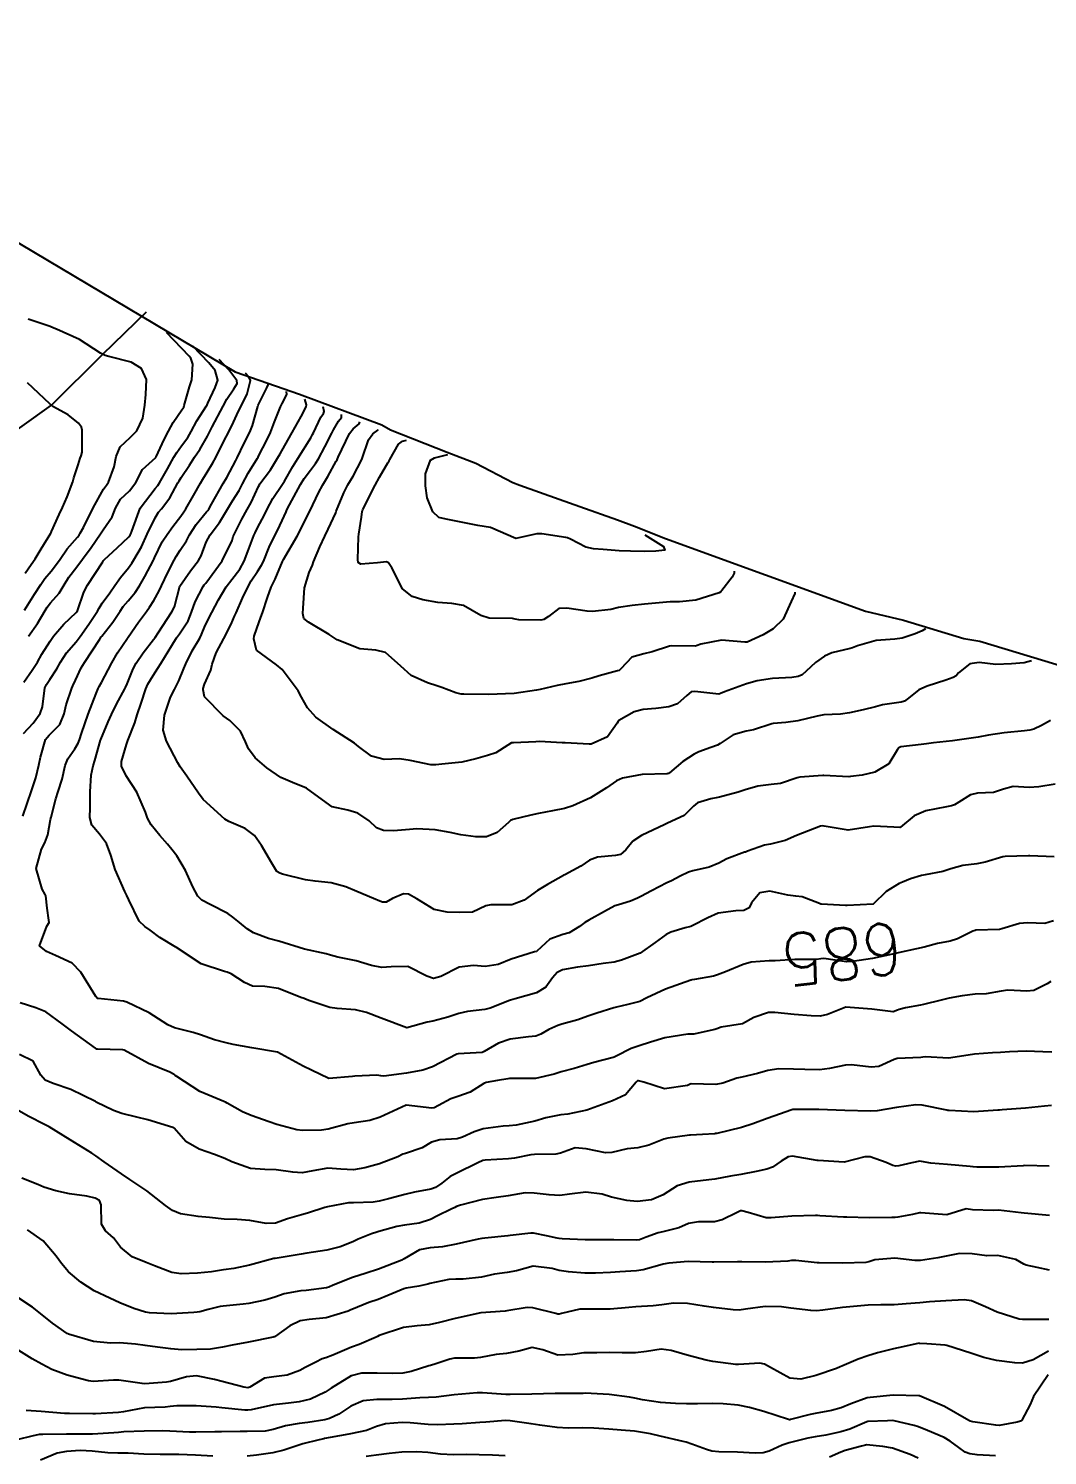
# Model space of a CAD drawing. Header units: metres. Extents: x 292545 to 299085, y 7450245 to 7463078.
# Drawn here: x 295537.8 to 295616.8, y 7462293.9 to 7462404.4 of the extents above; entities that cross this region are included whole.
import ezdxf
from ezdxf.enums import TextEntityAlignment as Align

# ---------------------------------------------------------------- set-up
doc = ezdxf.new("R2010")
doc.units = ezdxf.units.M
for name, color, linetype in [('Area', 45, 'Continuous'), ('Cotas', 45, 'Continuous'), ('Curvas de Nivel 1m', 11, 'Continuous'), ('Curvas de Nivel 5m', 15, 'Continuous'), ('Hidrografia', 140, 'Continuous')]:
    doc.layers.add(name, color=color, linetype=linetype)
doc.styles.add('Style-STANDARD', font='STANDARD.shx')

msp = doc.modelspace()

# ---------------------------------------------------------------- linework, layer by layer
at = {"layer": 'Area'}
msp.add_polyline3d([(295509.1, 7462404.43, 687.68), (295553.83, 7462377.83, 705.45), (295558.82, 7462376.1, 695.5), (295565.21, 7462373.72, 707.14), (295565.89, 7462373.34, 701.7), (295570.26, 7462371.61, 693.5), (295572.48, 7462370.76, 693.29), (295575.37, 7462369.27, 693.45), (295575.89, 7462369.04, 693.55), (295578.95, 7462367.97, 693.01), (295580.55, 7462367.41, 693.33), (295583.46, 7462366.37, 714.92), (295584.78, 7462365.88, 711.85), (295587.2, 7462364.91, 709.62), (295602.69, 7462359.3, 696.02), (295605.63, 7462358.59, 689.51), (295610.3, 7462357.18, 688.99), (295611.54, 7462356.96, 711.18), (295619.41, 7462354.6, 705.51)], dxfattribs=at)
at = {"layer": 'Curvas de Nivel 1m', "flags": 128}
for points, elevation in [([(295537.82, 7462357.36), (295538.53, 7462358.34), (295539.12, 7462359.34), (295539.27, 7462359.61), (295539.54, 7462359.94), (295540.2, 7462360.69), (295540.58, 7462361.33), (295540.96, 7462361.93), (295541.58, 7462362.72), (295542.02, 7462363.31), (295542.68, 7462364.22), (295543.4, 7462365.29), (295543.62, 7462365.6), (295544.3, 7462366.61), (295544.57, 7462367.28), (295544.95, 7462367.97), (295545.65, 7462368.62), (295546.14, 7462369.26), (295546.65, 7462370.27), (295547.68, 7462371.2), (295547.7, 7462371.22), (295547.71, 7462371.24), (295548.34, 7462372.59), (295548.67, 7462373.23), (295549.04, 7462373.9), (295549.72, 7462374.89), (295549.85, 7462375.09), (295549.9, 7462375.22), (295550.3, 7462376.66), (295550.47, 7462377.21), (295550.56, 7462378.42), (295550.4, 7462378.9), (295550.28, 7462379.04), (295548.51, 7462380.87)], 681), ([(295537.47, 7462353.79), (295538.12, 7462354.71), (295538.51, 7462355.35), (295538.87, 7462355.97), (295539.51, 7462356.97), (295539.66, 7462357.19), (295539.77, 7462357.34), (295540.56, 7462358.29), (295541.53, 7462359.18), (295541.62, 7462359.32), (295542.11, 7462360.75), (295542.4, 7462361.31), (295543.58, 7462363.12), (295543.65, 7462363.22), (295543.71, 7462363.29), (295544.69, 7462364.19), (295545.61, 7462365.04), (295545.71, 7462365.17), (295545.75, 7462365.27), (295545.83, 7462365.48), (295546.47, 7462367.26), (295547.65, 7462368.79), (295547.85, 7462369.03), (295547.98, 7462369.24), (295548.59, 7462370.31), (295549.1, 7462371.23), (295549.32, 7462371.59), (295549.69, 7462372.11), (295550.16, 7462372.75), (295550.42, 7462373.21), (295550.88, 7462374.04), (295551.62, 7462375.2), (295551.66, 7462375.27), (295551.73, 7462375.4), (295552.3, 7462376.63), (295552.49, 7462377.19), (295552.28, 7462377.93), (295551.81, 7462378.52), (295550.55, 7462379.82)], 682), ([(295537.43, 7462349.8), (295538.19, 7462350.6), (295538.74, 7462351.35), (295538.9, 7462351.89), (295539.1, 7462353.34), (295539.21, 7462353.6), (295539.47, 7462353.99), (295540.01, 7462354.81), (295540.3, 7462355.33), (295540.77, 7462356.05), (295541.51, 7462356.92), (295541.83, 7462357.32), (295542.51, 7462358.29), (295543.16, 7462359.3), (295543.3, 7462359.53), (295543.54, 7462359.9), (295544.13, 7462360.71), (295544.52, 7462361.28), (295544.96, 7462361.89), (295545.58, 7462362.64), (295545.84, 7462363.01), (295546, 7462363.27), (295546.58, 7462364.28), (295547.02, 7462365.25), (295547.63, 7462366.51), (295547.91, 7462366.96), (295548.14, 7462367.23), (295548.79, 7462368.08), (295549.41, 7462369.22), (295549.49, 7462369.39), (295549.66, 7462369.65), (295550.3, 7462370.59), (295550.7, 7462371.21), (295551.09, 7462371.81), (295551.7, 7462372.85), (295551.89, 7462373.2), (295552.07, 7462373.56), (295552.91, 7462375.18), (295553.2, 7462375.71), (295553.74, 7462376.51), (295553.99, 7462376.92), (295553.97, 7462377.17), (295553.35, 7462377.98), (295552.59, 7462378.78)], 683), ([(295537.38, 7462343.4), (295538.07, 7462345.36), (295538.4, 7462346.37), (295538.63, 7462347.35), (295538.76, 7462347.99), (295539.15, 7462349.34), (295539.26, 7462349.51), (295539.43, 7462349.67), (295540.25, 7462350.52), (295540.59, 7462351.33), (295540.75, 7462352.03), (295541.19, 7462353.32), (295541.27, 7462353.51), (295541.47, 7462353.94), (295541.91, 7462354.89), (295542.16, 7462355.31), (295543.35, 7462357.13), (295543.46, 7462357.29), (295543.51, 7462357.36), (295544.37, 7462358.44), (295544.92, 7462359.28), (295545.17, 7462359.65), (295545.55, 7462360.1), (295546.08, 7462360.74), (295546.44, 7462361.26), (295546.85, 7462361.98), (295547.51, 7462363.25), (295547.53, 7462363.3), (295547.59, 7462363.42), (295548.19, 7462364.65), (295548.56, 7462365.23), (295549.01, 7462365.84), (295549.63, 7462366.65), (295549.86, 7462366.98), (295550.02, 7462367.22), (295550.61, 7462368.25), (295551.15, 7462369.21), (295551.34, 7462369.52), (295551.67, 7462370.05), (295552.1, 7462370.77), (295552.33, 7462371.19), (295552.96, 7462372.45), (295553.34, 7462373.18), (295553.71, 7462373.92), (295554.11, 7462374.78), (295554.3, 7462375.16), (295554.77, 7462376.13), (295555.03, 7462377.16), (295554.9, 7462377.44), (295554.63, 7462377.73)], 684), ([(295537.57, 7462362.23), (295538.03, 7462362.9), (295538.33, 7462363.35), (295538.81, 7462364.13), (295539.56, 7462365.34), (295539.58, 7462365.38), (295539.61, 7462365.47), (295540.2, 7462366.77), (295540.46, 7462367.33), (295540.82, 7462368.15), (295541.26, 7462369.32), (295541.35, 7462369.63), (295541.67, 7462370.63), (295541.84, 7462371.15), (295541.9, 7462371.32), (295541.98, 7462371.61), (295541.99, 7462373.32), (295541.94, 7462373.55), (295541.71, 7462373.86), (295540.9, 7462374.5), (295539.72, 7462375.15), (295539.48, 7462375.34), (295537.75, 7462376.99)], 679), ([(295617.32, 7462340.26), (295615.43, 7462340.33), (295615.32, 7462340.33), (295613.5, 7462340.29), (295613.32, 7462340.26), (295611.96, 7462339.84), (295611.31, 7462339.72), (295610.23, 7462339.58), (295609.31, 7462339.33), (295608.69, 7462339.13), (295607.3, 7462338.86), (295607.03, 7462338.81), (295606.17, 7462338.55), (295605.55, 7462338.3), (295605.29, 7462338.18), (295604.3, 7462337.56), (295603.27, 7462336.58), (295601.27, 7462336.49), (295601.15, 7462336.49), (295599.27, 7462336.59), (295599.23, 7462336.59), (295599.12, 7462336.63), (295597.77, 7462337.15), (295597.28, 7462337.2), (295596.66, 7462337.28), (295595.28, 7462337.6), (295594.5, 7462337.47), (295593.86, 7462336.69), (295593.66, 7462336.31), (295593.27, 7462336.1), (295592.64, 7462336.08), (295591.26, 7462335.89), (295590.47, 7462335.53), (295589.25, 7462334.9), (295589.14, 7462334.86), (295588.71, 7462334.76), (295587.6, 7462334.41), (295587.24, 7462334.23), (295586.4, 7462333.62), (295585.22, 7462332.8), (295583.77, 7462332.26), (295583.22, 7462332.1), (295582.36, 7462331.98), (295581.21, 7462331.82), (295580.37, 7462331.7), (295579.21, 7462331.5), (295578.8, 7462331.29), (295578.44, 7462330.88), (295577.92, 7462330.16), (295577.19, 7462329.73), (295575.53, 7462329.26), (295575.19, 7462329.15), (295575.01, 7462329.1), (295574.59, 7462328.93), (295573.59, 7462328.53), (295573.18, 7462328.43), (295571.85, 7462328.28), (295571.17, 7462328.13), (295570.31, 7462327.83), (295569.16, 7462327.52), (295568.72, 7462327.44), (295567.15, 7462327.01), (295565.16, 7462327.76), (295564.02, 7462328.2), (295563.17, 7462328.41), (295561.74, 7462328.51), (295561.18, 7462328.59), (295559.62, 7462329.1), (295559.3, 7462329.22), (295559.18, 7462329.27), (295558.92, 7462329.37), (295557.19, 7462330.05), (295556.14, 7462330.2), (295555.19, 7462330.24), (295554.57, 7462330.53), (295553.52, 7462331.18), (295553.21, 7462331.32), (295553.01, 7462331.38), (295551.21, 7462331.96), (295549.29, 7462333.22), (295549.26, 7462333.25), (295549.23, 7462333.27), (295548.01, 7462334.01), (295547.25, 7462334.57), (295546.85, 7462334.85), (295546.4, 7462335.26), (295545.61, 7462336.92), (295545.44, 7462337.27), (295545.28, 7462337.58), (295544.55, 7462339.28), (295544.21, 7462340.39), (295543.86, 7462341.28), (295543.33, 7462342), (295542.74, 7462342.7), (295542.57, 7462343.3), (295542.6, 7462344.06), (295542.6, 7462345.3), (295542.68, 7462346.59), (295542.83, 7462347.3), (295542.97, 7462347.73), (295543.41, 7462349.29), (295543.42, 7462349.34), (295544.01, 7462350.71), (295544.25, 7462351.28), (295544.64, 7462352.09), (295545.29, 7462353.27), (295545.35, 7462353.38), (295545.47, 7462353.65), (295545.94, 7462354.81), (295546.18, 7462355.26), (295546.71, 7462356.05), (295547.51, 7462357.09), (295547.63, 7462357.25), (295547.88, 7462357.6), (295548.94, 7462359.23), (295549.13, 7462359.63), (295549.56, 7462361.22), (295550.38, 7462362.41), (295550.99, 7462363.21), (295551.21, 7462363.58), (295551.6, 7462364.63), (295551.9, 7462365.2), (295552.63, 7462366.17), (295553.24, 7462367.18), (295553.64, 7462367.85), (295554.16, 7462368.65), (295554.42, 7462369.16), (295554.84, 7462369.99), (295555.58, 7462371.15), (295555.62, 7462371.21), (295555.68, 7462371.35), (295556.3, 7462372.54), (295556.59, 7462373.14), (295556.89, 7462373.96), (295557.35, 7462375.13), (295557.49, 7462375.37), (295557.84, 7462376.07), (295557.81, 7462376.3)], 686), ([(295617.38, 7462345.89), (295616.13, 7462345.68), (295615.38, 7462345.63), (295614.14, 7462345.7), (295613.38, 7462345.5), (295612.61, 7462345.25), (295611.37, 7462345.18), (295610.82, 7462345.05), (295609.93, 7462344.5), (295609.58, 7462344.29), (295609.36, 7462344.21), (295608.97, 7462344.13), (295607.36, 7462343.82), (295606.46, 7462343.44), (295605.41, 7462342.56), (295605.37, 7462342.53), (295605.34, 7462342.53), (295604.88, 7462342.56), (295603.34, 7462342.64), (295603, 7462342.59), (295601.34, 7462342.31), (295599.49, 7462342.63), (295599.34, 7462342.66), (295599.19, 7462342.63), (295597.34, 7462341.9), (295596.47, 7462341.53), (295595.33, 7462341.25), (295594.86, 7462341.15), (295593.55, 7462340.7), (295593.39, 7462340.63), (295593.32, 7462340.61), (295591.94, 7462340.1), (295591.31, 7462339.77), (295590.58, 7462339.46), (295589.3, 7462339.18), (295588.97, 7462339.08), (295588.33, 7462338.76), (295587.65, 7462338.41), (295587.29, 7462338.24), (295586.11, 7462337.62), (295585.28, 7462337.18), (295585.02, 7462337.06), (295584.48, 7462336.81), (295583.54, 7462336.55), (295583.27, 7462336.45), (295582.46, 7462336.03), (295581.26, 7462335.35), (295580.95, 7462335.16), (295580.53, 7462334.86), (295579.73, 7462334.38), (295579.24, 7462334.24), (295578.23, 7462333.89), (295577.22, 7462332.95), (295577.19, 7462332.93), (295577.04, 7462332.89), (295575.22, 7462332.34), (295574.22, 7462331.92), (295573.21, 7462331.76), (295572.31, 7462331.85), (295571.21, 7462331.72), (295569.79, 7462330.98), (295569.2, 7462330.82), (295568.7, 7462331), (295567.21, 7462331.75), (295565.92, 7462331.74), (295565.21, 7462331.67), (295564.41, 7462331.84), (295563.21, 7462332.19), (295561.8, 7462332.49), (295561.22, 7462332.65), (295560.88, 7462332.74), (295559.22, 7462333.11), (295557.23, 7462333.72), (295556.43, 7462333.94), (295555.25, 7462334.36), (295554.76, 7462334.67), (295554.17, 7462335.17), (295553.67, 7462335.59), (295553.26, 7462335.87), (295551.9, 7462336.56), (295551.27, 7462336.91), (295550.96, 7462337.2), (295550.57, 7462337.92), (295549.98, 7462339.21), (295549.31, 7462340.33), (295548.92, 7462340.83), (295548.59, 7462341.23), (295548.01, 7462341.92), (295547.34, 7462342.73), (295547.04, 7462343.25), (295546.89, 7462343.72), (295546.22, 7462345.26), (295545.39, 7462346.53), (295545.04, 7462347.27), (295545.04, 7462347.63), (295545.42, 7462348.95), (295545.49, 7462349.2), (295545.52, 7462349.27), (295546.06, 7462350.64), (295546.25, 7462351.26), (295546.56, 7462352.15), (295546.93, 7462353.26), (295547.08, 7462353.64), (295547.48, 7462354.3), (295547.86, 7462354.87), (295548.09, 7462355.24), (295548.92, 7462356.64), (295549.3, 7462357.22), (295549.52, 7462357.53), (295550.19, 7462358.55), (295550.46, 7462359.21), (295550.74, 7462360.01), (295551.37, 7462361.2), (295551.45, 7462361.32), (295551.57, 7462361.47), (295552.84, 7462363.18), (295553.6, 7462364.76), (295553.69, 7462365.08), (295553.73, 7462365.17), (295554.35, 7462366.43), (295554.76, 7462367.16), (295555.07, 7462367.72), (295555.65, 7462368.95), (295555.72, 7462369.08), (295555.76, 7462369.15), (295556.57, 7462370.24), (295557.13, 7462371.14), (295557.33, 7462371.49), (295557.69, 7462372.13), (295558.27, 7462373.12), (295558.96, 7462374.36), (295559.35, 7462375.11), (295559.37, 7462375.28), (295559.23, 7462375.71)], 687), ([(295617.03, 7462350.83), (295616.32, 7462350.43), (295615.72, 7462350.15), (295615.43, 7462350.07), (295615.01, 7462350.02), (295613.43, 7462349.86), (295612.23, 7462349.68), (295611.42, 7462349.54), (295610.52, 7462349.4), (295609.42, 7462349.24), (295607.97, 7462349.09), (295607.42, 7462349.02), (295607.01, 7462348.95), (295605.42, 7462348.77), (295605.27, 7462348.71), (295605.18, 7462348.56), (295604.5, 7462347.47), (295603.4, 7462346.81), (295602.44, 7462346.59), (295601.53, 7462346.47), (295601.39, 7462346.46), (295599.46, 7462346.56), (295599.39, 7462346.56), (295597.6, 7462346.44), (295597.39, 7462346.38), (295596.11, 7462345.95), (295595.38, 7462345.86), (295594.34, 7462345.73), (295593.37, 7462345.44), (295592.82, 7462345.26), (295591.37, 7462344.87), (295591.25, 7462344.85), (295590.7, 7462344.74), (295589.68, 7462344.43), (295589.36, 7462344.17), (295588.64, 7462343.47), (295587.34, 7462342.86), (295587.28, 7462342.83), (295587.15, 7462342.77), (295585.33, 7462341.91), (295584.67, 7462341.46), (295584.11, 7462340.81), (295583.69, 7462340.45), (295583.32, 7462340.35), (295581.91, 7462340.23), (295581.31, 7462339.99), (295580.63, 7462339.53), (295579.38, 7462338.87), (295579.32, 7462338.84), (295579.29, 7462338.82), (295578.04, 7462338.12), (295577.28, 7462337.65), (295576.24, 7462336.91), (295575.27, 7462336.53), (295573.66, 7462336.55), (295573.27, 7462336.46), (295572.24, 7462335.98), (295571.26, 7462335.94), (295570.26, 7462335.97), (295569.26, 7462336.18), (295567.93, 7462337), (295567.28, 7462337.37), (295566.89, 7462337.4), (295566.03, 7462337.02), (295565.55, 7462336.74), (295565.27, 7462336.74), (295565.05, 7462336.81), (295564.56, 7462337.04), (295563.28, 7462337.58), (295562.41, 7462337.94), (295561.29, 7462338.25), (295560.03, 7462338.36), (295559.29, 7462338.47), (295557.5, 7462338.92), (295557.3, 7462338.99), (295557.06, 7462339.13), (295556.69, 7462339.76), (295555.89, 7462341.14), (295555.33, 7462341.91), (295554.61, 7462342.44), (295553.34, 7462343), (295553.05, 7462343.18), (295551.37, 7462344.71), (295550.99, 7462345.2), (295550.1, 7462346.5), (295549.59, 7462347.22), (295549.4, 7462347.54), (295548.51, 7462349.23), (295548.27, 7462350.07), (295548.36, 7462351.24), (295548.84, 7462352.62), (295549.14, 7462353.22), (295549.25, 7462353.44), (295549.47, 7462353.9), (295549.85, 7462354.85), (295550.01, 7462355.21), (295550.51, 7462356.21), (295551.09, 7462357.2), (295551.23, 7462357.49), (295551.52, 7462358.17), (295552.02, 7462359.19), (295552.56, 7462360.17), (295553.15, 7462361.18), (295553.57, 7462361.74), (295554.2, 7462362.54), (295554.55, 7462363.16), (295554.83, 7462363.92), (295555.29, 7462365.15), (295555.39, 7462365.37), (295555.61, 7462365.8), (295556.08, 7462366.69), (295556.3, 7462367.14), (295556.77, 7462368.01), (295557.51, 7462369.13), (295557.57, 7462369.21), (295557.66, 7462369.36), (295558.3, 7462370.49), (295558.69, 7462371.11), (295559.7, 7462372.73), (295559.83, 7462372.97), (295559.9, 7462373.1), (295560.49, 7462374.31), (295560.68, 7462374.61), (295560.74, 7462374.75), (295560.65, 7462375.12)], 688), ([(295615.54, 7462355.43), (295614.98, 7462355.29), (295614, 7462355.21), (295612.79, 7462355.17), (295611.5, 7462355.32), (295610.78, 7462355.21), (295609.9, 7462354.51), (295609.71, 7462354.28), (295609.48, 7462354.14), (295608.91, 7462353.95), (295607.47, 7462353.47), (295606.83, 7462353.19), (295606.01, 7462352.55), (295605.7, 7462352.32), (295605.46, 7462352.24), (295604, 7462352.03), (295603.46, 7462351.89), (295602.51, 7462351.65), (295601.45, 7462351.41), (295600.75, 7462351.32), (295599.45, 7462351.25), (295598.93, 7462351.15), (295597.44, 7462350.8), (295596.51, 7462350.66), (295595.54, 7462350.58), (295595.44, 7462350.56), (295594.02, 7462350.1), (295593.43, 7462349.99), (295592.44, 7462349.71), (295591.42, 7462349.03), (295591.23, 7462348.92), (295590.71, 7462348.74), (295589.76, 7462348.39), (295589.41, 7462348.22), (295588.52, 7462347.64), (295587.5, 7462346.77), (295587.44, 7462346.72), (295587.39, 7462346.7), (295587.31, 7462346.69), (295585.39, 7462346.63), (295583.85, 7462346.36), (295583.39, 7462346.14), (295582.62, 7462345.59), (295581.37, 7462344.84), (295580.02, 7462344.21), (295579.36, 7462344.01), (295578.42, 7462343.82), (295577.35, 7462343.61), (295576.76, 7462343.49), (295575.35, 7462343.15), (295575.19, 7462343.08), (295575.01, 7462342.92), (295574.14, 7462342.13), (295573.33, 7462341.81), (295572.48, 7462341.8), (295571.33, 7462341.97), (295570.49, 7462342.13), (295569.34, 7462342.34), (295567.91, 7462342.43), (295567.34, 7462342.38), (295566.1, 7462342.26), (295565.34, 7462342.29), (295564.8, 7462342.5), (295564.23, 7462343.05), (295563.35, 7462343.65), (295562.56, 7462343.86), (295561.36, 7462344.13), (295560.03, 7462345.09), (295559.38, 7462345.58), (295558.28, 7462346.01), (295557.39, 7462346.4), (295556.3, 7462347.14), (295555.4, 7462347.93), (295554.87, 7462348.62), (295554.64, 7462349.16), (295554.26, 7462350), (295553.44, 7462350.83), (295552.9, 7462351.19), (295551.46, 7462352.65), (295551.36, 7462353.2), (295551.37, 7462353.3), (295551.47, 7462353.64), (295551.95, 7462354.73), (295552.06, 7462355.19), (295552.36, 7462356.05), (295552.96, 7462357.18), (295553.52, 7462358.28), (295553.8, 7462358.89), (295553.93, 7462359.17), (295554.42, 7462360.29), (295554.82, 7462361.16), (295555.09, 7462361.63), (295555.57, 7462362.35), (295555.88, 7462362.85), (295556.03, 7462363.15), (295556.48, 7462364.26), (295556.91, 7462365.14), (295557.14, 7462365.6), (295557.63, 7462366.66), (295557.78, 7462366.98), (295557.85, 7462367.13), (295558.05, 7462367.54), (295558.91, 7462369.11), (295559.19, 7462369.57), (295559.67, 7462370.21), (295560.06, 7462370.72), (295560.29, 7462371.09), (295560.78, 7462372.01), (295561.34, 7462373.08), (295561.46, 7462373.33), (295561.86, 7462374), (295562.07, 7462374.29), (295562.07, 7462374.53)], 689), ([(295597.22, 7462360.76), (295597.21, 7462360.66), (295596.92, 7462360.04), (295596.32, 7462358.67), (295595.53, 7462357.91), (295594.75, 7462357.46), (295593.51, 7462356.9), (295593.33, 7462356.89), (295591.52, 7462357.04), (295589.92, 7462356.74), (295589.64, 7462356.62), (295589.51, 7462356.57), (295587.68, 7462356.6), (295587.51, 7462356.58), (295586.15, 7462356.15), (295585.5, 7462355.98), (295584.57, 7462355.73), (295583.74, 7462354.82), (295583.6, 7462354.7), (295583.48, 7462354.66), (295582.04, 7462354.27), (295581.48, 7462354.11), (295580.46, 7462353.84), (295579.47, 7462353.66), (295578.8, 7462353.54), (295577.47, 7462353.23), (295577.19, 7462353.17), (295575.46, 7462352.91), (295573.46, 7462352.84), (295571.56, 7462352.86), (295571.46, 7462352.85), (295571.35, 7462352.85), (295570.94, 7462352.97), (295569.86, 7462353.38), (295569.47, 7462353.51), (295568.74, 7462353.73), (295567.48, 7462354.3), (295566.67, 7462355.02), (295565.5, 7462356.09), (295564.74, 7462356.28), (295563.51, 7462356.36), (295561.74, 7462357.08), (295561.51, 7462357.22), (295561.12, 7462357.48), (295559.53, 7462358.43), (295559.15, 7462358.72), (295559.08, 7462359.11), (295559.11, 7462359.53), (295559.21, 7462361.11), (295559.57, 7462362.29), (295559.83, 7462362.85), (295559.92, 7462363.1), (295560.41, 7462364.27), (295560.8, 7462365.09), (295561.06, 7462365.64), (295561.63, 7462366.92), (295561.68, 7462367.03), (295561.7, 7462367.08), (295562.26, 7462368.46), (295562.58, 7462369.07), (295562.98, 7462369.75), (295563.66, 7462371.05), (295563.68, 7462371.12), (295564.17, 7462372.57), (295564.51, 7462373.04), (295564.89, 7462373.31), (295564.91, 7462373.36)], 691), ([(295592.52, 7462362.39), (295592.52, 7462362.24), (295592.36, 7462361.92), (295591.56, 7462360.9), (295591.47, 7462360.8), (295591.34, 7462360.72), (295589.55, 7462360.15), (295588.28, 7462360.02), (295587.55, 7462360.01), (295586.69, 7462359.93), (295585.55, 7462359.82), (295584.61, 7462359.74), (295583.54, 7462359.57), (295582.94, 7462359.43), (295581.54, 7462359.26), (295581.11, 7462359.28), (295579.54, 7462359.53), (295578.93, 7462359.49), (295578.13, 7462358.88), (295577.77, 7462358.65), (295577.53, 7462358.58), (295575.83, 7462358.61), (295575.53, 7462358.68), (295575.32, 7462358.71), (295573.53, 7462358.76), (295572.89, 7462358.95), (295571.54, 7462359.74), (295570.63, 7462359.89), (295569.55, 7462359.96), (295568.39, 7462360.17), (295567.55, 7462360.43), (295566.8, 7462361.02), (295565.97, 7462362.64), (295565.72, 7462363.03), (295565.58, 7462363.1), (295564.86, 7462363.04), (295563.58, 7462362.92), (295563.38, 7462363.06), (295563.35, 7462363.3), (295563.4, 7462365.06), (295563.42, 7462365.25), (295563.63, 7462366.57), (295563.69, 7462367), (295563.71, 7462367.06), (295563.74, 7462367.17), (295564.68, 7462369.04), (295565.02, 7462369.68), (295565.68, 7462370.79), (295565.77, 7462370.94), (295565.82, 7462371.03), (295566.49, 7462372.23), (295566.81, 7462372.46), (295567.11, 7462372.54)], 692), ([(295585.6, 7462365.2), (295587.04, 7462364.3), (295587.15, 7462364.01), (295586.45, 7462363.93), (295585.59, 7462363.92), (295584.47, 7462363.94), (295583.59, 7462363.97), (295582.36, 7462364.06), (295581.6, 7462364.11), (295581.01, 7462364.26), (295579.82, 7462364.87), (295579.6, 7462364.97), (295579.47, 7462365), (295577.61, 7462365.28), (295577.22, 7462365.29), (295575.6, 7462364.91), (295573.62, 7462365.76), (295572.64, 7462365.93), (295571.62, 7462366.13), (295570.19, 7462366.41), (295569.63, 7462366.55), (295569.17, 7462366.99), (295568.73, 7462368.08), (295568.58, 7462369), (295568.59, 7462369.92), (295568.97, 7462370.99), (295569.3, 7462371.17), (295570.32, 7462371.43)], 693), ([(295617.04, 7462330.59), (295616.76, 7462330.42), (295615.72, 7462329.91), (295615.19, 7462329.86), (295613.73, 7462329.92), (295613.19, 7462329.85), (295612.03, 7462329.64), (295611.19, 7462329.61), (295610.19, 7462329.5), (295609.18, 7462329.3), (295608.54, 7462329.16), (295607.18, 7462328.81), (295606.96, 7462328.76), (295605.8, 7462328.55), (295605.3, 7462328.43), (295605.17, 7462328.37), (295604.84, 7462328.24), (295603.17, 7462328.46), (295601.17, 7462328.61), (295599.75, 7462328.04), (295599.17, 7462327.92), (295598.47, 7462327.94), (295597.17, 7462328.04), (295595.65, 7462328.19), (295595.17, 7462328.2), (295594.03, 7462327.82), (295593.16, 7462327.33), (295591.5, 7462327.07), (295591.16, 7462326.93), (295591.01, 7462326.88), (295590.42, 7462326.74), (295589.39, 7462326.51), (295589.15, 7462326.51), (295588.91, 7462326.51), (295587.15, 7462326.24), (295586.03, 7462325.91), (295585.14, 7462325.61), (295584.54, 7462325.4), (295583.37, 7462324.82), (295583.21, 7462324.74), (295583.13, 7462324.71), (295581.64, 7462324.32), (295581.12, 7462324.16), (295580.12, 7462323.85), (295579.11, 7462323.6), (295578.55, 7462323.43), (295577.11, 7462323.09), (295575.28, 7462323.08), (295575.11, 7462323.08), (295574.97, 7462323.06), (295574.17, 7462322.93), (295573.28, 7462322.77), (295573.11, 7462322.69), (295572.04, 7462322.02), (295571.09, 7462321.69), (295570.55, 7462321.52), (295569.61, 7462320.98), (295569.27, 7462320.8), (295569.08, 7462320.78), (295567.08, 7462321.01), (295565.07, 7462320.1), (295564.28, 7462319.83), (295563.07, 7462319.64), (295562.57, 7462319.56), (295561.06, 7462319.17), (295560.53, 7462319.09), (295559.06, 7462319.06), (295558.63, 7462319.11), (295557.07, 7462319.53), (295556.48, 7462319.72), (295555.07, 7462320.22), (295554.41, 7462320.5), (295553.22, 7462321.18), (295553.08, 7462321.25), (295552.97, 7462321.29), (295551.1, 7462322.08), (295549.33, 7462323.23), (295549.2, 7462323.32), (295549.11, 7462323.38), (295548.78, 7462323.57), (295547.12, 7462324.24), (295545.24, 7462325.27), (295545.13, 7462325.3), (295543.18, 7462325.35), (295543.13, 7462325.36), (295543.01, 7462325.43), (295541.15, 7462326.78), (295540.44, 7462327.33), (295539.17, 7462328.24), (295538.39, 7462328.57), (295537.18, 7462328.95)], 684), ([(295617.14, 7462325.12), (295616.42, 7462325.15), (295615.14, 7462325.19), (295613.85, 7462325.16), (295613.14, 7462325.11), (295612.54, 7462325.07), (295611.14, 7462324.97), (295609.3, 7462324.69), (295609.13, 7462324.67), (295607.35, 7462324.75), (295607.13, 7462324.73), (295606.97, 7462324.7), (295605.13, 7462324.62), (295604.91, 7462324.56), (295603.71, 7462324), (295603.12, 7462323.96), (295601.6, 7462324.13), (295601.13, 7462324.12), (295599.9, 7462323.85), (295599.12, 7462323.75), (295597.98, 7462323.79), (295597.12, 7462323.81), (295595.97, 7462323.83), (295595.12, 7462323.71), (295594.33, 7462323.47), (295593.11, 7462323.19), (295592.72, 7462323.1), (295591.64, 7462322.72), (295591.1, 7462322.62), (295589.19, 7462322.66), (295589.1, 7462322.65), (295588.9, 7462322.55), (295587.1, 7462322.28), (295585.52, 7462322.8), (295585.1, 7462322.9), (295585.02, 7462322.89), (295584.92, 7462322.8), (295584.1, 7462321.81), (295583.09, 7462321.34), (295581.65, 7462320.84), (295581.08, 7462320.63), (295579.62, 7462320.32), (295579.08, 7462320.26), (295577.92, 7462320.03), (295577.07, 7462319.78), (295575.62, 7462319.46), (295575.07, 7462319.41), (295574.6, 7462319.39), (295573.07, 7462319.18), (295572.35, 7462318.95), (295571.47, 7462318.55), (295571.05, 7462318.4), (295569.7, 7462318.33), (295569.05, 7462318.14), (295568.32, 7462317.72), (295567.04, 7462317.27), (295566.84, 7462317.21), (295566.45, 7462317.02), (295565.03, 7462316.47), (295563.9, 7462316.17), (295563.02, 7462316.01), (295562.02, 7462316.07), (295561.02, 7462316.14), (295559.85, 7462315.93), (295559.02, 7462315.78), (295558.32, 7462315.83), (295557.03, 7462316), (295556.13, 7462316.04), (295555.03, 7462316.12), (295553.58, 7462316.63), (295553.04, 7462316.88), (295552.25, 7462317.19), (295551.05, 7462317.62), (295550.03, 7462318.2), (295549.11, 7462319.23), (295549.08, 7462319.25), (295549.06, 7462319.26), (295549.02, 7462319.28), (295547.07, 7462319.88), (295546.23, 7462320.1), (295545.07, 7462320.36), (295544.41, 7462320.61), (295543.08, 7462321.26), (295543.01, 7462321.3), (295541.1, 7462322.24), (295539.74, 7462322.69), (295539.11, 7462322.96), (295538.79, 7462323.34), (295538.19, 7462324.42), (295537.13, 7462324.95)], 683), ([(295617.09, 7462321), (295616.57, 7462320.95), (295615.09, 7462320.79), (295613.28, 7462320.66), (295613.08, 7462320.64), (295612.94, 7462320.62), (295611.08, 7462320.49), (295609.16, 7462320.6), (295609.08, 7462320.6), (295608.99, 7462320.62), (295607.09, 7462321.01), (295606.6, 7462321.03), (295605.09, 7462320.83), (295603.59, 7462320.58), (295603.08, 7462320.54), (295601.08, 7462320.61), (295599.08, 7462320.68), (295597.11, 7462320.69), (295597.08, 7462320.69), (295597.06, 7462320.69), (295596.97, 7462320.66), (295595.59, 7462320.16), (295595.08, 7462319.98), (295593.96, 7462319.58), (295593.07, 7462319.29), (295591.16, 7462318.82), (295591.06, 7462318.81), (295591, 7462318.8), (295590.06, 7462318.74), (295589.13, 7462318.69), (295589.06, 7462318.68), (295587.38, 7462318.45), (295587.06, 7462318.38), (295585.91, 7462317.93), (295585.05, 7462317.72), (295584.21, 7462317.64), (295583.04, 7462317.36), (295582.54, 7462317.33), (295581.04, 7462317.64), (295580.19, 7462317.71), (295579.04, 7462317.31), (295578.69, 7462317.22), (295577.04, 7462317.2), (295576.75, 7462317.18), (295575.49, 7462316.91), (295575.03, 7462316.85), (295573.21, 7462316.76), (295573.03, 7462316.73), (295572.64, 7462316.56), (295571.02, 7462315.75), (295570.51, 7462315.48), (295569.85, 7462314.98), (295569.37, 7462314.63), (295569.01, 7462314.5), (295567.73, 7462314.28), (295567, 7462314.1), (295565.72, 7462313.75), (295565, 7462313.58), (295564.54, 7462313.5), (295563, 7462313.45), (295562.62, 7462313.44), (295560.99, 7462313.14), (295560.8, 7462313.08), (295559.45, 7462312.64), (295558.98, 7462312.53), (295557.9, 7462312.2), (295556.97, 7462311.88), (295556.25, 7462311.86), (295554.98, 7462312.08), (295554, 7462312.15), (295552.98, 7462312.19), (295551.86, 7462312.31), (295550.98, 7462312.38), (295549.61, 7462312.59), (295548.99, 7462312.86), (295548.44, 7462313.24), (295547, 7462314.38), (295545.69, 7462315.26), (295545.02, 7462315.7), (295543.7, 7462316.63), (295543.04, 7462317.1), (295542.74, 7462317.3), (295541.05, 7462318.34), (295539.43, 7462319.34), (295539.06, 7462319.52), (295537.85, 7462320.14), (295537.07, 7462320.57)], 682), ([(295616.91, 7462316.3), (295615.03, 7462316.33), (295614.91, 7462316.32), (295613.03, 7462316.22), (295611.31, 7462316.21), (295611.03, 7462316.24), (295610.81, 7462316.27), (295609.03, 7462316.41), (295607.75, 7462316.53), (295607.03, 7462316.66), (295606.9, 7462316.68), (295606.29, 7462316.55), (295605.27, 7462316.32), (295605.03, 7462316.3), (295604.8, 7462316.33), (295604.3, 7462316.57), (295603.04, 7462317.01), (295602.63, 7462317.01), (295601.03, 7462316.61), (295599.03, 7462316.72), (295598.93, 7462316.74), (295597.04, 7462317.07), (295596.69, 7462317.01), (295596.16, 7462316.67), (295595.48, 7462316.22), (295595.03, 7462316.06), (295594.22, 7462315.89), (295593.02, 7462315.65), (295592.23, 7462315.51), (295591.02, 7462315.28), (295590.54, 7462315.22), (295589.02, 7462315.06), (295588.1, 7462314.76), (295587.01, 7462314.07), (295586.11, 7462313.68), (295585, 7462313.56), (295584.18, 7462313.63), (295583, 7462313.9), (295582.29, 7462314.11), (295581.01, 7462314.27), (295579.76, 7462314.11), (295579, 7462314.02), (295578.18, 7462314.06), (295577.01, 7462314.21), (295576.32, 7462314.22), (295575, 7462314), (295574.06, 7462313.87), (295573, 7462313.72), (295571.3, 7462313.27), (295570.99, 7462313.16), (295570.86, 7462313.1), (295570.59, 7462312.97), (295569.53, 7462312.43), (295568.98, 7462312.17), (295568.1, 7462311.88), (295566.97, 7462311.72), (295566.38, 7462311.61), (295564.97, 7462311.22), (295564.83, 7462311.18), (295564.4, 7462311.05), (295563.38, 7462310.64), (295562.96, 7462310.44), (295561.99, 7462310.04), (295560.95, 7462309.78), (295559.39, 7462309.55), (295558.95, 7462309.48), (295558.65, 7462309.41), (295556.94, 7462309.15), (295556.85, 7462309.13), (295554.94, 7462308.62), (295553.74, 7462308.36), (295552.93, 7462308.25), (295552.01, 7462308.11), (295550.93, 7462307.99), (295549.65, 7462307.94), (295548.93, 7462308.06), (295547.6, 7462308.58), (295546.94, 7462308.83), (295545.86, 7462309.26), (295544.95, 7462310.01), (295544.41, 7462310.73), (295543.78, 7462311.29), (295543.49, 7462311.81), (295543.46, 7462313.29), (295543.33, 7462313.62), (295543, 7462313.82), (295542.35, 7462313.96), (295541, 7462314.16), (295539.95, 7462314.39), (295539.01, 7462314.66), (295538.54, 7462314.88), (295537.31, 7462315.37)], 681), ([(295616.94, 7462308.24), (295615.99, 7462308.43), (295615.13, 7462308.63), (295614.95, 7462308.71), (295614.35, 7462309.05), (295612.95, 7462309.37), (295612.09, 7462309.34), (295610.95, 7462309.5), (295609.97, 7462309.52), (295608.95, 7462309.33), (295608.3, 7462309.18), (295606.95, 7462308.97), (295606.51, 7462308.98), (295604.95, 7462309.17), (295603.4, 7462309.04), (295602.95, 7462308.88), (295602.72, 7462308.82), (295600.94, 7462308.77), (295599.11, 7462308.8), (295598.94, 7462308.81), (295597.28, 7462308.99), (295596.95, 7462308.97), (295596.67, 7462308.94), (295594.94, 7462308.85), (295593.11, 7462308.87), (295592.94, 7462308.88), (295592.77, 7462308.89), (295590.94, 7462308.86), (295590.81, 7462308.86), (295588.94, 7462308.91), (295587.46, 7462308.77), (295587.02, 7462308.7), (295586.94, 7462308.68), (295585.46, 7462308.27), (295584.93, 7462308.19), (295583.64, 7462308.11), (295582.93, 7462308.06), (295581.76, 7462308.01), (295580.93, 7462308.01), (295579.68, 7462308.11), (295578.94, 7462308.22), (295578.41, 7462308.35), (295576.94, 7462308.54), (295575.65, 7462308.19), (295574.93, 7462308.05), (295573.95, 7462307.92), (295572.93, 7462307.7), (295571.51, 7462307.54), (295570.93, 7462307.53), (295570.4, 7462307.5), (295568.92, 7462307.2), (295568.76, 7462307.15), (295568.07, 7462307), (295567.09, 7462306.84), (295566.92, 7462306.79), (295565.68, 7462306.26), (295564.91, 7462305.97), (295564.21, 7462305.74), (295562.89, 7462305.19), (295562.8, 7462305.15), (295562.59, 7462305.06), (295560.89, 7462304.53), (295559.57, 7462304.42), (295558.89, 7462304.32), (295558.07, 7462303.93), (295556.97, 7462303.13), (295556.92, 7462303.08), (295556.87, 7462303.06), (295556.79, 7462303.05), (295554.87, 7462302.65), (295553.6, 7462302.43), (295552.86, 7462302.26), (295551.94, 7462302.11), (295550.86, 7462302.08), (295549.71, 7462302.07), (295548.86, 7462302.14), (295547.83, 7462302.27), (295546.86, 7462302.39), (295546.12, 7462302.51), (295544.87, 7462302.61), (295544.18, 7462302.59), (295542.87, 7462302.71), (295540.92, 7462303.28), (295540.87, 7462303.29), (295540.85, 7462303.3), (295540.81, 7462303.32), (295539.68, 7462304.14), (295538.89, 7462304.77), (295538.13, 7462305.36), (295536.91, 7462306.18)], 679), ([(295616.89, 7462304.42), (295614.89, 7462304.4), (295614.6, 7462304.45), (295612.9, 7462304.99), (295611.98, 7462305.4), (295610.91, 7462305.86), (295610.34, 7462305.94), (295608.91, 7462305.86), (295607.66, 7462305.78), (295606.9, 7462305.71), (295605.84, 7462305.62), (295604.9, 7462305.55), (295603.87, 7462305.54), (295602.9, 7462305.52), (295602.05, 7462305.45), (295600.9, 7462305.35), (295599.39, 7462305.13), (295598.9, 7462305.07), (295598.44, 7462305.1), (295596.9, 7462305.3), (295596.18, 7462305.39), (295594.9, 7462305.42), (295593.39, 7462305.2), (295592.9, 7462305.14), (295592.44, 7462305.17), (295590.9, 7462305.33), (295590.19, 7462305.44), (295588.9, 7462305.66), (295587.8, 7462305.67), (295586.9, 7462305.54), (295586.23, 7462305.46), (295584.9, 7462305.39), (295584.35, 7462305.35), (295582.9, 7462305.22), (295581.25, 7462305.2), (295580.9, 7462305.22), (295580.55, 7462305.2), (295579.12, 7462304.87), (295578.94, 7462304.82), (295578.89, 7462304.82), (295578.85, 7462304.83), (295578.68, 7462304.87), (295576.9, 7462305.31), (295576.48, 7462305.33), (295574.9, 7462305.07), (295574.76, 7462305.05), (295572.89, 7462304.94), (295570.89, 7462304.48), (295569.67, 7462304.19), (295568.88, 7462304.01), (295567.95, 7462303.93), (295566.88, 7462303.78), (295564.99, 7462303.16), (295564.87, 7462303.1), (295564.83, 7462303.08), (295564.76, 7462303.04), (295563.44, 7462302.48), (295562.86, 7462302.27), (295561.42, 7462301.64), (295560.86, 7462301.44), (295560.59, 7462301.36), (295560.09, 7462301.1), (295559.27, 7462300.68), (295558.84, 7462300.47), (295557.86, 7462300.09), (295556.84, 7462299.98), (295556.11, 7462299.86), (295554.97, 7462299.16), (295554.82, 7462299.13), (295554.51, 7462299.16), (295552.83, 7462299.61), (295552.25, 7462299.77), (295550.84, 7462300.05), (295550.06, 7462299.98), (295548.83, 7462299.61), (295548.51, 7462299.55), (295546.83, 7462299.43), (295546.64, 7462299.44), (295544.83, 7462299.7), (295544.41, 7462299.7), (295542.83, 7462299.62), (295542.48, 7462299.65), (295540.83, 7462300.09), (295539.63, 7462300.55), (295538.85, 7462300.94), (295538.11, 7462301.36), (295536.86, 7462302.15)], 678), ([(295616.86, 7462301.96), (295615.69, 7462301.28), (295614.85, 7462301.03), (295614.26, 7462301.05), (295612.85, 7462301.23), (295611.87, 7462301.47), (295610.86, 7462301.81), (295609, 7462302.39), (295608.87, 7462302.42), (295607.44, 7462302.53), (295606.87, 7462302.56), (295606.85, 7462302.57), (295606.74, 7462302.54), (295605.21, 7462302.21), (295604.87, 7462302.14), (295603.62, 7462301.82), (295602.86, 7462301.6), (295602.12, 7462301.34), (295600.85, 7462300.79), (295600.72, 7462300.74), (295600.44, 7462300.62), (295598.84, 7462300.08), (295597.68, 7462299.8), (295596.83, 7462299.86), (295595.32, 7462300.68), (295594.85, 7462300.96), (295594.5, 7462301.04), (295592.85, 7462300.92), (295592.64, 7462300.92), (295590.85, 7462301.16), (295590.33, 7462301.26), (295588.86, 7462301.64), (295587.63, 7462302), (295586.86, 7462302.1), (295585.71, 7462301.94), (295584.86, 7462301.82), (295583.84, 7462301.83), (295582.86, 7462301.85), (295581.86, 7462301.84), (295580.86, 7462301.82), (295580, 7462301.71), (295578.85, 7462301.64), (295577.69, 7462302.06), (295576.86, 7462302.24), (295575.82, 7462301.95), (295574.86, 7462301.77), (295574.07, 7462301.71), (295572.85, 7462301.46), (295572.39, 7462301.41), (295570.85, 7462301.41), (295570.48, 7462301.34), (295569.38, 7462300.98), (295568.97, 7462300.86), (295568.84, 7462300.82), (295567.47, 7462300.37), (295566.84, 7462300.25), (295566.04, 7462300.23), (295564.84, 7462300.26), (295563.63, 7462300.25), (295562.83, 7462300.05), (295561.27, 7462299.08), (295560.82, 7462298.78), (295559.67, 7462298.24), (295558.81, 7462298.04), (295557.98, 7462297.94), (295556.81, 7462297.79), (295555.07, 7462297.42), (295554.81, 7462297.38), (295554.58, 7462297.38), (295552.81, 7462297.58), (295552.37, 7462297.63), (295550.81, 7462297.73), (295549.31, 7462297.72), (295548.81, 7462297.66), (295548.41, 7462297.63), (295546.81, 7462297.57), (295545.2, 7462297.27), (295544.8, 7462297.2), (295543.01, 7462297.09), (295542.8, 7462297.09), (295540.99, 7462297.13), (295540.8, 7462297.13), (295540.61, 7462297.13), (295538.8, 7462297.29), (295537.64, 7462297.36)], 677), ([(295616.84, 7462300.12), (295615.71, 7462298.44), (295615.44, 7462297.82), (295614.8, 7462296.61), (295614.71, 7462296.54), (295614.43, 7462296.45), (295613.05, 7462296.21), (295612.79, 7462296.22), (295611.01, 7462296.49), (295610.79, 7462296.54), (295610.7, 7462296.58), (295608.81, 7462297.67), (295606.86, 7462298.5), (295606.82, 7462298.51), (295604.84, 7462298.55), (295604.82, 7462298.55), (295603.04, 7462298.37), (295602.82, 7462298.33), (295601.54, 7462297.88), (295600.81, 7462297.58), (295600.06, 7462297.36), (295598.8, 7462297.13), (295598.4, 7462297.04), (295596.87, 7462296.66), (295596.82, 7462296.64), (295596.8, 7462296.65), (295596.73, 7462296.66), (295594.81, 7462297.29), (295593.71, 7462297.6), (295592.81, 7462297.77), (295591.65, 7462297.88), (295590.81, 7462297.9), (295589.68, 7462297.88), (295588.81, 7462297.88), (295587.97, 7462297.91), (295586.81, 7462297.98), (295585.41, 7462298.2), (295584.82, 7462298.32), (295584.41, 7462298.4), (295582.82, 7462298.61), (295580.97, 7462298.7), (295580.82, 7462298.69), (295579, 7462298.69), (295578.82, 7462298.69), (295578.64, 7462298.69), (295576.82, 7462298.62), (295575.14, 7462298.6), (295574.82, 7462298.61), (295573.02, 7462298.74), (295572.82, 7462298.74), (295572.6, 7462298.72), (295570.82, 7462298.58), (295569.41, 7462298.39), (295568.82, 7462298.36), (295568.16, 7462298.35), (295566.82, 7462298.25), (295566, 7462298.21), (295564.81, 7462298.22), (295563.75, 7462298.11), (295562.81, 7462297.69), (295561.87, 7462297.07), (295561.14, 7462296.74), (295560.8, 7462296.65), (295559.46, 7462296.44), (295558.79, 7462296.35), (295557.74, 7462296.17), (295556.78, 7462295.88), (295556.16, 7462295.76), (295554.78, 7462295.73), (295554.22, 7462295.73), (295552.78, 7462295.71), (295552.26, 7462295.7), (295550.78, 7462295.67), (295550.31, 7462295.68), (295548.78, 7462295.76), (295548.24, 7462295.78), (295546.78, 7462295.77), (295545.22, 7462295.71), (295544.79, 7462295.66), (295544.45, 7462295.62), (295542.79, 7462295.53), (295542.56, 7462295.52), (295540.78, 7462295.52), (295538.93, 7462295.49), (295538.78, 7462295.49), (295538.65, 7462295.49), (295538.08, 7462295.36), (295537.03, 7462295.12)], 676), ([(295574.76, 7462293.86), (295573.79, 7462293.9), (295572.76, 7462293.93), (295571.74, 7462293.94), (295570.76, 7462293.92), (295569.76, 7462293.98), (295568.76, 7462294.1), (295567.92, 7462294.16), (295566.76, 7462294.14), (295565.77, 7462294.02), (295564.76, 7462293.9), (295563.99, 7462293.81)], 674), ([(295606.76, 7462293.67), (295606.16, 7462293.94), (295604.77, 7462294.43), (295604.03, 7462294.58), (295602.77, 7462294.69), (295602.68, 7462294.68), (295602.39, 7462294.59), (295601.12, 7462294.25), (295600.77, 7462294.13), (295599.89, 7462293.75)], 674)]:
    msp.add_lwpolyline(points, dxfattribs=dict(at, elevation=elevation))
at = {"layer": 'Curvas de Nivel 5m', "flags": 128}
for points, elevation in [([(295537.52, 7462359.36), (295538.3, 7462360.61), (295538.78, 7462361.35), (295539.1, 7462361.81), (295539.57, 7462362.4), (295540, 7462362.92), (295540.28, 7462363.33), (295540.81, 7462364.11), (295541.61, 7462365.01), (295541.75, 7462365.18), (295541.84, 7462365.32), (295542.09, 7462365.78), (295542.84, 7462367.3), (295543.65, 7462368.74), (295543.87, 7462369.06), (295544.03, 7462369.29), (295544.47, 7462370.48), (295544.62, 7462371.28), (295544.94, 7462372.03), (295545.7, 7462372.74), (295546.22, 7462373.26), (295546.69, 7462374.23), (295546.84, 7462375.25), (295546.91, 7462376.07), (295546.97, 7462377.25), (295546.58, 7462378.08), (295545.77, 7462378.58), (295544.04, 7462379.01), (295543.77, 7462379.1), (295543.41, 7462379.29), (295541.79, 7462380.33), (295539.99, 7462381.14), (295539.8, 7462381.22), (295539.5, 7462381.34), (295537.81, 7462381.92)], 680), ([(295617.26, 7462335.31), (295616.59, 7462335.09), (295615.25, 7462335.14), (295614.62, 7462335.08), (295613.25, 7462334.67), (295613.08, 7462334.63), (295611.24, 7462334.57), (295611.18, 7462334.56), (295611.01, 7462334.49), (295609.83, 7462333.91), (295609.24, 7462333.73), (295608.26, 7462333.55), (295607.23, 7462333.27), (295606.65, 7462333.12), (295605.23, 7462332.83), (295605.01, 7462332.78), (295604.18, 7462332.58), (295603.22, 7462332.39), (295601.69, 7462332.14), (295601.22, 7462332.13), (295599.47, 7462332.37), (295599.22, 7462332.36), (295598.9, 7462332.31), (295597.22, 7462332.31), (295595.7, 7462332.2), (295595.22, 7462332.2), (295593.82, 7462332.09), (295593.21, 7462331.91), (295591.83, 7462331.34), (295591.21, 7462331.11), (295590.92, 7462331.02), (295589.44, 7462330.75), (295589.24, 7462330.72), (295589.2, 7462330.71), (295589.15, 7462330.7), (295587.2, 7462330.01), (295585.73, 7462329.34), (295585.19, 7462329.06), (295585, 7462328.99), (295584.27, 7462328.81), (295583.38, 7462328.61), (295583.18, 7462328.56), (295581.86, 7462328.15), (295581.17, 7462327.9), (295580.39, 7462327.63), (295579.16, 7462327.29), (295578.84, 7462327.19), (295578.15, 7462326.88), (295577.52, 7462326.52), (295577.15, 7462326.37), (295576.57, 7462326.32), (295575.14, 7462326.12), (295574.25, 7462325.82), (295573.14, 7462325.17), (295572.97, 7462325.11), (295571.13, 7462324.99), (295571.03, 7462324.96), (295569.12, 7462323.98), (295568.38, 7462323.74), (295567.12, 7462323.5), (295565.35, 7462323.27), (295565.12, 7462323.29), (295564.83, 7462323.33), (295563.11, 7462323.26), (295562.94, 7462323.24), (295561.11, 7462323.08), (295559.75, 7462323.73), (295559.12, 7462324.04), (295557.13, 7462325.13), (295555.14, 7462325.46), (295553.69, 7462325.72), (295553.14, 7462325.85), (295552.25, 7462326.08), (295551.15, 7462326.46), (295550.59, 7462326.65), (295549.15, 7462327), (295548.63, 7462327.24), (295547.17, 7462328.16), (295545.45, 7462328.99), (295545.18, 7462329.07), (295543.22, 7462329.27), (295543.18, 7462329.27), (295543.14, 7462329.3), (295543.04, 7462329.44), (295541.87, 7462331.31), (295541.21, 7462332.03), (295539.93, 7462332.62), (295539.23, 7462332.92), (295538.68, 7462333.35), (295539.25, 7462334.89), (295539.42, 7462335.17), (295539.41, 7462335.34), (295539.26, 7462336.27), (295539.16, 7462337.23), (295539.12, 7462337.34), (295538.88, 7462337.74), (295538.42, 7462339.35), (295538.82, 7462340.85), (295539.09, 7462341.34), (295539.33, 7462341.96), (295539.54, 7462343.14), (295539.58, 7462343.34), (295539.95, 7462344.75), (295540.13, 7462345.33), (295540.43, 7462346.28), (295540.67, 7462347.33), (295540.87, 7462347.86), (295541.41, 7462348.63), (295541.68, 7462349.06), (295541.78, 7462349.31), (295541.93, 7462349.82), (295542.44, 7462351.31), (295543.07, 7462352.91), (295543.22, 7462353.29), (295543.3, 7462353.46), (295543.47, 7462353.76), (295544.01, 7462354.75), (295544.29, 7462355.28), (295544.73, 7462356.05), (295545.51, 7462357.21), (295545.54, 7462357.25), (295545.55, 7462357.27), (295546.35, 7462358.44), (295546.96, 7462359.26), (295547.21, 7462359.59), (295547.55, 7462360.12), (295547.94, 7462360.86), (295548.12, 7462361.24), (295548.63, 7462362.29), (295549.11, 7462363.23), (295549.28, 7462363.53), (295549.59, 7462364.01), (295550.07, 7462364.75), (295550.31, 7462365.21), (295550.81, 7462366.01), (295551.63, 7462366.98), (295551.73, 7462367.1), (295551.8, 7462367.2), (295552.01, 7462367.57), (295552.92, 7462369.18), (295553.19, 7462369.65), (295553.67, 7462370.52), (295553.9, 7462370.95), (295554, 7462371.17), (295554.55, 7462372.31), (295554.98, 7462373.16), (295555.19, 7462373.67), (295555.61, 7462375.15), (295555.63, 7462375.24), (295555.73, 7462375.46), (295556.3, 7462376.59), (295556.4, 7462376.82), (295556.39, 7462376.89)], 685), ([(295607.34, 7462357.93), (295607.08, 7462357.76), (295606.53, 7462357.54), (295605.52, 7462357.21), (295604.95, 7462357.13), (295603.52, 7462357.02), (295602.06, 7462356.6), (295601.68, 7462356.44), (295601.51, 7462356.4), (295600.08, 7462356.05), (295599.5, 7462355.8), (295598.82, 7462355.3), (295598.08, 7462354.64), (295597.77, 7462354.36), (295597.48, 7462354.22), (295596.98, 7462354.16), (295595.48, 7462354.08), (295594.28, 7462353.88), (295593.47, 7462353.65), (295591.77, 7462353.03), (295591.46, 7462352.9), (295591.32, 7462352.87), (295589.47, 7462353.06), (295589.18, 7462353.04), (295588.84, 7462352.76), (295588.11, 7462352.11), (295587.45, 7462351.87), (295586.43, 7462351.76), (295585.45, 7462351.67), (295584.75, 7462351.5), (295583.56, 7462350.82), (295583.51, 7462350.75), (295583.44, 7462350.6), (295582.7, 7462349.55), (295581.42, 7462348.98), (295581.28, 7462348.98), (295579.42, 7462349.09), (295579.19, 7462349.1), (295577.42, 7462349.18), (295577.14, 7462349.17), (295575.42, 7462349.09), (295575.26, 7462349.08), (295574.98, 7462348.92), (295574.03, 7462348.31), (295573.4, 7462348.11), (295572.49, 7462347.86), (295571.4, 7462347.59), (295569.85, 7462347.43), (295569.4, 7462347.39), (295569, 7462347.39), (295567.4, 7462347.72), (295566.57, 7462347.85), (295565.4, 7462347.8), (295564.41, 7462348.05), (295563.41, 7462348.8), (295563.08, 7462349.06), (295561.43, 7462350.13), (295560.09, 7462351.09), (295559.45, 7462351.8), (295558.98, 7462352.63), (295558.72, 7462353.11), (295557.49, 7462354.78), (295557.04, 7462355.13), (295555.5, 7462356.28), (295555.29, 7462357.15), (295555.32, 7462357.35), (295555.52, 7462357.94), (295555.84, 7462358.83), (295555.95, 7462359.15), (295556.34, 7462360.35), (295556.64, 7462361.14), (295556.93, 7462361.77), (295557.51, 7462363.13), (295557.53, 7462363.18), (295557.58, 7462363.28), (295558.65, 7462365.11), (295558.98, 7462365.74), (295559.63, 7462367.07), (295559.65, 7462367.09), (295560.29, 7462368.45), (295560.63, 7462369.09), (295561.03, 7462369.72), (295561.68, 7462370.91), (295561.74, 7462371.02), (295561.77, 7462371.08), (295561.83, 7462371.23), (295562.71, 7462373.06), (295562.99, 7462373.42), (295563.46, 7462373.81), (295563.49, 7462373.95)], 690), ([(295616.94, 7462312.46), (295614.99, 7462312.66), (295614.75, 7462312.68), (295612.99, 7462312.87), (295612.6, 7462312.86), (295610.99, 7462312.92), (295610.5, 7462312.98), (295608.98, 7462312.52), (295606.98, 7462312.68), (295606.86, 7462312.67), (295606.32, 7462312.55), (295605.2, 7462312.34), (295604.98, 7462312.32), (295604.72, 7462312.31), (295602.98, 7462312.28), (295601.24, 7462312.34), (295600.98, 7462312.35), (295599.16, 7462312.45), (295598.98, 7462312.47), (295598.82, 7462312.47), (295596.98, 7462312.42), (295595.37, 7462312.29), (295594.99, 7462312.3), (295593.59, 7462312.7), (295593.11, 7462312.82), (295592.99, 7462312.82), (295592.91, 7462312.79), (295592.75, 7462312.71), (295591.57, 7462312.13), (295590.98, 7462311.98), (295589.74, 7462311.99), (295588.98, 7462311.85), (295588.21, 7462311.52), (295586.97, 7462311.2), (295586.62, 7462311.13), (295585.69, 7462310.79), (295585.17, 7462310.59), (295584.96, 7462310.56), (295583.19, 7462310.59), (295582.96, 7462310.59), (295582.73, 7462310.59), (295580.96, 7462310.59), (295579.17, 7462310.66), (295578.96, 7462310.68), (295578.79, 7462310.71), (295577.96, 7462310.89), (295576.97, 7462311.1), (295576.75, 7462311.11), (295575.15, 7462310.92), (295574.99, 7462310.9), (295574.96, 7462310.89), (295573.2, 7462310.7), (295572.96, 7462310.68), (295572.66, 7462310.64), (295570.96, 7462310.24), (295569.9, 7462310.03), (295568.95, 7462309.97), (295568.13, 7462309.82), (295566.94, 7462309.12), (295566.75, 7462309.01), (295564.94, 7462308.3), (295563.99, 7462307.99), (295562.93, 7462307.66), (295561.44, 7462307.08), (295561.09, 7462306.92), (295560.92, 7462306.86), (295559.35, 7462306.67), (295558.92, 7462306.63), (295557.63, 7462306.4), (295556.91, 7462306.15), (295556.14, 7462305.91), (295554.9, 7462305.66), (295554.46, 7462305.6), (295552.9, 7462305.44), (295552.67, 7462305.41), (295551.75, 7462305.19), (295551.09, 7462305), (295550.89, 7462304.97), (295550.64, 7462304.95), (295548.89, 7462304.86), (295547.21, 7462304.93), (295546.89, 7462304.99), (295545.98, 7462305.26), (295544.9, 7462305.71), (295544.13, 7462306.06), (295542.91, 7462306.63), (295541.87, 7462307.31), (295540.93, 7462308.1), (295540.37, 7462308.76), (295539.96, 7462309.33), (295538.96, 7462310.5), (295537.75, 7462311.36)], 680), ([(295612.77, 7462293.85), (295611.33, 7462293.92), (295610.77, 7462294), (295610.41, 7462294.14), (295609.91, 7462294.5), (295609.26, 7462294.99), (295608.78, 7462295.26), (295607.5, 7462295.82), (295606.79, 7462296.1), (295606.45, 7462296.21), (295604.9, 7462296.57), (295604.79, 7462296.59), (295604.77, 7462296.59), (295604.39, 7462296.57), (295602.87, 7462296.52), (295602.79, 7462296.49), (295601.48, 7462295.91), (295600.78, 7462295.7), (295599.61, 7462295.46), (295598.78, 7462295.32), (295598.22, 7462295.21), (295596.78, 7462294.85), (295596.63, 7462294.81), (295596.24, 7462294.67), (295595.23, 7462294.22), (295594.77, 7462294.08), (295594.13, 7462294.05), (295592.77, 7462294.14), (295591.33, 7462294.16), (295590.77, 7462294.22), (295590.36, 7462294.33), (295589.22, 7462294.75), (295588.78, 7462294.9), (295588.57, 7462294.96), (295586.78, 7462295.38), (295586.02, 7462295.56), (295584.79, 7462295.75), (295583.75, 7462295.85), (295582.79, 7462295.92), (295581.64, 7462295.99), (295580.79, 7462296.01), (295579.65, 7462296), (295578.79, 7462296.05), (295577.45, 7462296.23), (295576.79, 7462296.32), (295575.15, 7462296.56), (295574.8, 7462296.58), (295573.26, 7462296.47), (295572.8, 7462296.43), (295571.42, 7462296.33), (295570.79, 7462296.3), (295569.53, 7462296.25), (295568.79, 7462296.27), (295567.4, 7462296.41), (295566.79, 7462296.44), (295565.49, 7462296.34), (295564.79, 7462296.12), (295564.01, 7462295.82), (295562.78, 7462295.56), (295562.36, 7462295.48), (295560.77, 7462295.18), (295560.7, 7462295.17), (295560.35, 7462295.09), (295559.09, 7462294.78), (295558.77, 7462294.68), (295557.6, 7462294.28), (295556.76, 7462294.09), (295555.5, 7462293.89), (295554.76, 7462293.82)], 675), ([(295552.12, 7462293.82), (295550.76, 7462293.91), (295549.48, 7462293.94), (295548.76, 7462293.94), (295548.04, 7462293.96), (295546.76, 7462293.99), (295545.54, 7462294.05), (295544.76, 7462294.06), (295543.97, 7462294.09), (295542.77, 7462294.21), (295541.83, 7462294.25), (295540.77, 7462294.19), (295540.04, 7462294.06), (295538.76, 7462293.51)], 675)]:
    msp.add_lwpolyline(points, dxfattribs=dict(at, elevation=elevation))
at = {"layer": 'Hidrografia'}
msp.add_lwpolyline([(295470.01, 7462311.92), (295471.46, 7462313.97), (295474.2, 7462316.11), (295479.68, 7462317.39), (295485.26, 7462316.31), (295493.65, 7462315.24), (295497.62, 7462324.31), (295501.74, 7462330.34), (295505.26, 7462336.36), (295510.07, 7462341.32), (295511.63, 7462347.98), (295516.07, 7462352.23), (295520.72, 7462358.93), (295525.58, 7462363.18), (295531.7, 7462367.43), (295534.85, 7462371.87), (295539.6, 7462375.25), (295543.59, 7462379.2), (295546.97, 7462382.47)], dxfattribs=at)

# ---------------------------------------------------------------- texts
at = {"layer": 'Cotas', "style": 'Style-STANDARD'}
msp.add_text('685', height=4, rotation=186.5825, dxfattribs=at).set_placement((295600.9, 7462332.73, 685), align=Align.MIDDLE_CENTER)

doc.saveas('drawing.dxf')
